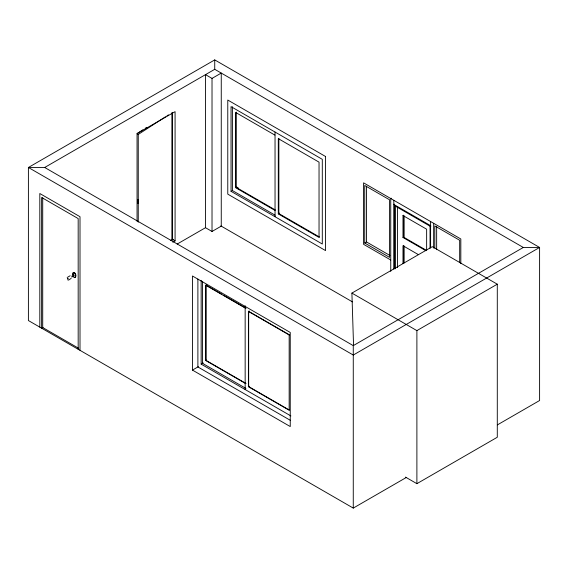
<?xml version="1.0" encoding="UTF-8"?>
<svg xmlns="http://www.w3.org/2000/svg" width="568" height="568" viewBox="0 0 568 568"><rect width="100%" height="100%" fill="white"/><g stroke="black" fill="none" stroke-linecap="round" stroke-linejoin="round"><path stroke-width="0.85" d="M67.741 278.59L67.933 278.931M72.974 274.798L72.974 275.31M73.499 276.268L73.478 275.778M137.804 202.74L137.804 202.456M138.358 202.336L138.372 200.348M67.748 278.526L68.025 278.874L67.833 278.533M138.202 202.755L138.542 200.852L137.733 199.46M67.166 277.511L70.148 275.743M138.123 202.244L137.733 202.854L137.818 201.562M137.953 203.138L138.322 202.542M73.038 274.6C73.932 273.62 74.841 276.63 73.57 276.382M75.203 277.44C76.226 275.878 75.402 272.654 73.343 272.519L73.052 275.381M137.676 203.294L137.96 202.932A0.98 0.71 -41.7 0 0 137.96 202.172L137.676 201.981M137.52 203.557L137.974 203.088M71.156 278.412L68.629 280.088L67.67 279.854M142.973 129.767L137.051 133.608L137.051 221.229M145.195 128.325L146.679 127.367M138.258 222.166L138.258 134.438L165.501 116.788M166.971 115.837L168.447 114.878M173.332 239.32L172.125 240.101L172.125 112.492M71.902 277.276L71.902 275.984M497.426 424.871L539.6 400.518L539.6 247.456L214.732 59.903L28.4 167.482L28.4 320.544L353.268 508.097L406.177 477.553M44.694 167.482L214.732 69.31L523.305 247.456L539.6 247.456L353.268 355.043L28.4 167.482L44.694 167.482L353.268 345.628L523.305 247.456M212.02 78.405L221.257 73.073L221.257 226.135L212.02 231.467L205.502 227.704L205.502 74.642L212.02 78.405L212.02 231.467M236.217 112.109L236.217 187.383L236.764 187.071L238.269 187.944M231.034 191.317L322.297 244.013L322.297 159.324L231.034 106.635L231.034 191.317L232.39 190.536L275.082 215.18M172.8 242.195L175.079 240.875L175.079 111.655L137.051 133.608L138.258 134.438M177.202 244.041L205.545 227.676M43.033 327.374L41.634 328.183L41.634 197.472L78.178 218.573L78.178 349.284M278.299 213.902L319.038 237.424L319.038 162.15L278.299 138.627L278.299 213.902L279.655 213.114M246.008 383.471L206.021 360.389L206.021 285.108L206.56 284.795M391.295 198.218L390.748 198.53L390.748 271.397M425.879 250.701L402.989 237.488L402.989 215.549L403.585 215.201L403.585 237.14L426.476 250.353M364.734 243.033L389.598 257.389L389.598 199.822L364.734 185.466L364.734 243.033L366.566 241.982L389.925 255.465M289.41 410.096L248.663 386.574L248.663 311.299L249.21 310.987M402.989 237.488L404.132 236.828L404.132 215.769M206.021 360.389L206.56 360.069M201.157 280.336L201.157 364.138L203.188 362.959M192.46 370.095L290.248 426.554L290.248 332.457L192.46 275.998L192.46 370.095L198.388 366.672M353.544 345.351L351.904 293.095L432.305 246.675L497.291 284.192L497.291 437.253L416.891 483.673L405.481 477.084M248.663 386.574L249.21 386.261M351.904 293.095L416.891 330.611L497.291 284.192M170.499 240.399L172.196 239.895L172.196 112.634M73.023 276.51L73.279 276.545M74.784 277.518L75.153 277.489M73.158 276.559L72.775 276.261M137.52 199.858L138.322 200.405M137.633 200.845L138.358 201.555M274.884 135.092L235.649 112.436L235.649 187.71L274.884 210.366M430.601 225.659L393.816 204.423L394.355 204.111L394.355 268.763M394.795 205.836L430.707 226.568L430.707 225.688M402.989 215.549L426.639 229.202L426.639 250.261M418.247 254.542L402.989 245.731L402.989 263.552L404.132 262.892L404.132 245.923M390.748 260.009L363.584 244.325L363.584 182.846L460.825 238.993L460.825 263.58M236.217 187.383L275.452 210.039M319.606 237.097L278.86 213.575L278.86 138.301M220.86 225.908L352.487 301.899M172.118 239.163L175.079 240.875M206.021 285.108L221.868 294.26M223.373 295.133L246.008 308.197M245.759 308.339L205.772 285.257L205.772 360.531L245.759 383.62M248.663 311.299L289.41 334.822M245.965 388.441L202.513 363.35L202.513 281.316M201.157 364.138L290.894 415.946M290.333 420.327L197.891 366.956L197.891 279.023M78.505 348.212L42.721 327.551L42.721 197.728M73.244 275.153L73.499 275.821M73.023 276.183L74.11 277.532L74.884 277.645C76.914 276.58 75.785 272.47 73.613 272.363L72.782 273.094L72.626 274.855M459.675 262.423L459.675 240.278L434.818 225.922L434.818 248.067M436.65 226.639L436.65 249.664M433.668 223.309L433.668 248.046M430.601 221.541L430.601 247.804M430.047 226.192L430.047 248.223M416.891 330.611L416.891 483.673M403.585 245.39L403.585 263.204M397.515 206.787L397.515 267.599M395.456 206.212L395.456 268.792M393.816 200.298L393.816 269.076M366.566 186.176L366.566 241.982M353.268 345.628L353.268 508.097M275.04 132.039L275.04 216.727M245.156 305.74L245.156 389.541M232.39 106.734L232.39 190.536M214.732 59.903L214.732 69.31M80.01 350.335L80.01 216.72L39.81 193.511L39.81 327.125M325.556 156.505L227.775 100.046L227.775 194.142L325.556 250.594L325.556 156.505M289.162 334.964L248.415 311.441L248.415 386.716L289.162 410.245L289.162 334.964"/></g></svg>
